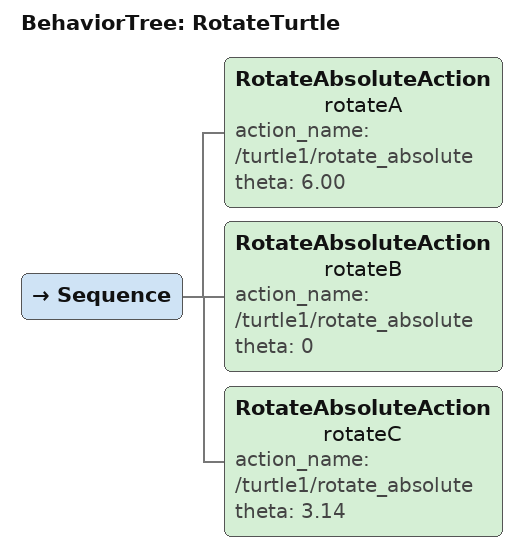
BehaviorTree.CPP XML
<root BTCPP_format="4">
  <BehaviorTree ID="RotateTurtle">
    <Sequence>
      <RotateAbsoluteAction name="rotateA" action_name="/turtle1/rotate_absolute" theta="6.00"/>
      <RotateAbsoluteAction name="rotateB" action_name="/turtle1/rotate_absolute" theta="0"/>
      <RotateAbsoluteAction name="rotateC" action_name="/turtle1/rotate_absolute" theta="3.14"/>
    </Sequence>
  </BehaviorTree>
</root>
